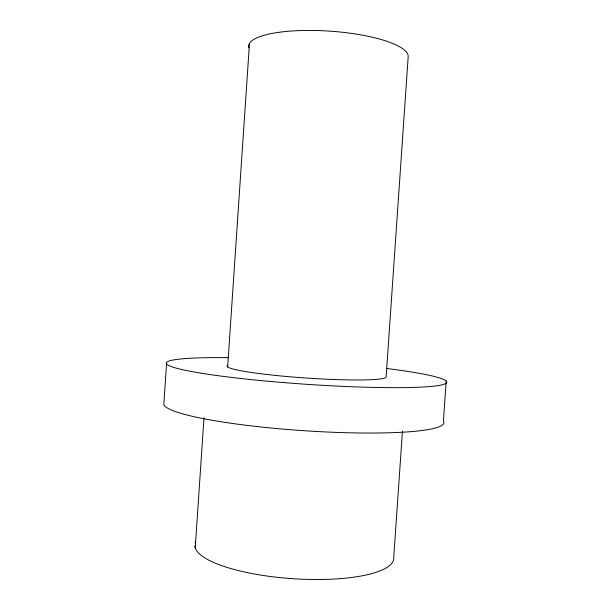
<?xml version="1.0" encoding="UTF-8"?>
<svg xmlns="http://www.w3.org/2000/svg" width="610" height="610" viewBox="0 0 610 610"><rect width="100%" height="100%" fill="white"/><g stroke="black" fill="none" stroke-linecap="round" stroke-linejoin="round"><path stroke-width="0.91" d="M166.538 363.857L163.808 404.712A140.513 17.553 3.9 0 0 313.921 431.331A140.513 17.553 3.9 0 0 443.424 420.93L446.192 381.036M195.231 547.871L203.976 417.804M227.652 366.953L249.475 43.432M402.447 431.194L393.755 557.029A99.704 27.008 3.9 0 1 297.253 578.959A99.704 27.008 3.9 0 1 194.857 546.064M195.116 543.403A99.704 27.008 3.9 0 1 195.818 541.688M386.694 368.501A140.567 11.628 3.9 0 1 410.774 387.495A140.567 11.628 3.9 0 1 200.515 373.091A140.567 11.628 3.9 0 1 228.575 357.673M248.842 47.854A79.971 20.321 3.9 0 1 327.501 31.003A79.971 20.321 3.9 0 1 408.128 57.538L386.138 376.69A79.742 6.55 3.9 0 1 302.156 377.742A79.742 6.55 3.9 0 1 227.827 365.245"/></g></svg>
